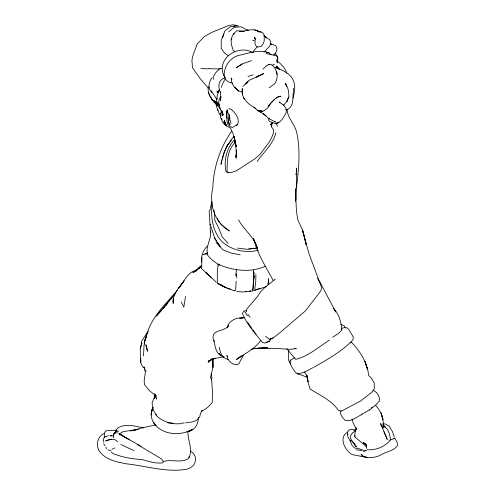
<?xml version="1.0" encoding="UTF-8"?>
<svg xmlns="http://www.w3.org/2000/svg" width="495" height="495" viewBox="0 0 495 495"><rect width="100%" height="100%" fill="white"/><g stroke="black" fill="none" stroke-linecap="round" stroke-linejoin="round"><path stroke-width="0.74" d="M141.768 342.744L140.258 348.666L140.413 359.277M229.142 114.555L228.696 122.828L229.965 124.975L228.696 122.828M265.295 266.279C250.953 272.813 233.85 270.79 219.594 264.905C214.873 262.474 210.746 259.201 207.504 254.987L207.269 252.128M220.591 91.754L220.467 100.658L220.912 96.896L220.393 99.136M288.331 350.361L288.622 360.329L290.868 364.029M255.915 274.447L255.723 281.822L254.789 289.037M144.503 367.742L144.095 367.043L144.509 368.249L144.503 367.742L142.603 366.814L141.205 363.856L140.728 362.346L140.828 358.658M201.583 262.01C201.081 256.515 202.789 250.946 206.495 246.832L207.857 246.405M236.165 281.234L235.614 290.169L234.333 290.825L225.2 287.372L217.293 283.276L217.367 268.575L217.955 266.793M295.676 200.951C296.882 189.956 296.146 179.029 296.623 168.022L296.239 171.759M228.306 120.656L228.232 122.401L229.426 118.676L228.987 116.752M140.728 362.346L140.828 360.063M143.42 356.016C144.224 348.35 143.247 339.564 147.665 332.863M144.509 344.105L144.651 341.395L145.778 337.831M210.616 231.153C211.489 238.868 205.84 245.829 207.263 253.446L203.055 254.746M187.97 431.164C187.314 440.123 193.854 450.246 188.335 458.679C180.786 463.413 171.264 458.877 163.325 461.557M202.003 257.617L201.601 268.667L216.309 282.224M274.762 53.435C277.633 54.945 278.431 59.084 276.891 61.813M295.583 200.815L295.787 197.92L295.459 200.982M216.68 101.933L216.507 106.19L217.522 109.68L219.563 114.227L220.77 115.075M292.83 98.072L293.56 88.215M220.764 115.651L220.937 113.343C220.566 115.477 219.898 118.194 221.933 119.741M366.257 444.788L365.236 443.699L366.628 446.787L354.649 436.763L354.94 432.989L356.159 427.829M162.781 461.383L162.836 460.659L161.543 458.976L137.307 444.461M268.129 284.637L268.649 278.753L268.135 284.26M154.632 393.927L154.236 398.357L154.675 397.046M253.712 279.483L254.059 275.591L253.118 289.012M189.065 457.603L189.183 456.353M295.936 174.747L296.084 173.256M268.835 64.536L270.685 64.183C277.349 68.069 279.217 77.591 274.626 83.853L269.181 87.813M216.47 98.474L216.723 100.021L217.256 95.325L219.384 89.799M296.443 187.865C298.615 169.791 300.694 151.346 296.882 133.341C295.336 124.523 287.199 118.169 287.149 109.148M271.563 126.726L272.071 122.915L271.019 125.13L272.281 122.741M236.548 269.008L235.781 275.56L236.517 273.729L236.808 277.868M255.129 41.221C254.504 43.436 255.457 46.27 257.753 47.068L261.286 46.252C263.396 44.049 264.825 40.955 264.095 37.88M210.412 226.834L210.103 228.857L210.641 232.427M185.526 296.387L183.831 307.147L181.3 301.944M226.951 118.039L226.679 113.256L227.032 110.979L226.821 114.029L227.292 109.717L226.679 113.256L226.958 120.786L227.774 124.251L229.692 126.318L232.328 127.506L237.507 124.592C240.217 118.819 235.174 112.637 230.905 109.117L228.77 108.69M235.583 157.268C237.421 150.393 234.983 143.408 234.098 136.577L236.263 146.539L233.12 133.737L230.453 127.939C227.737 126.609 224.699 125.186 224.26 121.739L225.8 125L223.752 121.782L225.547 124.177L224.749 123.626M198.384 417.273C198.402 424.295 194.622 430.966 187.005 431.795L192.512 429.431C180.353 436.324 160.955 435.185 153.394 422.068L156.018 425.774C151.297 421.059 149.651 413.523 152.924 407.54L152.014 411.252M208.426 86.582C206.768 93.704 212.132 100.343 216.822 105.076M222.96 114.085L222.657 115.496L222.459 111.907M210.313 207.782L212.027 201.663M216.723 100.021L217.076 98.524M151.656 412.737L151.111 414.965L151.823 410.064L152.924 407.54M212.052 202.795C210.579 216.278 212.287 231.326 222.001 241.628C231.957 250.575 245.644 253.316 258.501 250.253M277.831 57.822L277.064 60.811L277.435 62.952L277.299 58.998L277.076 60.86C281.129 64.152 285.318 67.951 286.741 73.155M210.295 378.452L212.93 367.333L212.924 359.432M275.331 279.075L264.949 287.335L260.791 291.58L257.406 296.573L247.104 308.682L246.337 310.65L243.936 310.934L242.426 313.298C246.603 324.25 255.16 333.147 262.325 342.305L264.559 343.066L269.849 341.086L270.332 339.254L272.924 338.073L278.369 333.995L305.409 310.872L320.723 291.023L321.639 287.638L308.96 253.588L302.525 230.064L297.804 219.86L296.462 211.582L295.391 188.744L295.478 200.933M140.258 348.666L141.254 344.966L141.341 345.56M243.416 354.995L238.912 363.695L237.012 364.772C231.846 364.871 227.186 360.354 226.97 355.175M222.83 37.156L224.761 31.136L230.571 26.6L237.086 25.944M221.927 160.714L220.943 164.247C222.422 157.255 224.34 150.146 228.115 144.014L224.291 152.237L222.317 159.303M290.157 361.121L289.798 362.396L291.932 367.265L295.991 372.989C302.228 374.913 307.692 369.914 313.112 367.618M144.837 341.216L145.833 337.782M115.316 432.482L117.154 428.565C124.833 422.761 135.197 426.275 143.723 427.958M113.466 436.318L113.85 434.09L114.859 433.125L117.643 432.791M221.364 87.436L222.274 84.428L224.965 79.157M275.882 132.66C273.221 144.206 263.612 152.058 257.196 161.525M231.023 39.817L232.136 36.438L234.017 33.314M227.186 327.579C228.876 320.135 236.919 317.406 243.757 317.679M223.827 33.592L221.215 40.528L221.215 48.306L224.588 53.126L228.245 55.638M286.976 101.234L288.672 97.014L286.747 101.685L286.976 101.234L283.678 105.089L283.889 104.835M213.407 76.744L215.566 72.889L219.86 68.434L222.051 68.199M341.098 410.763L340.152 413.071L342.305 417.211L344.947 420.175C351.06 422.569 356.833 416.462 362.192 414.445M231.914 38.406L231.115 40.343L231.32 44.377L233.12 50.075L234.649 51.598M354.649 436.763L355.156 435.625M233.603 34.582L234.172 33.307L236.69 30.789L239.425 30.832M317.369 278.19L320.296 282.744L335.709 311.949L333.791 308.632C339.174 314.467 341.21 322.14 341.785 329.831C339.638 333.092 335.851 335.103 332.665 337.281M236.443 154.793L235.373 157.057L235.979 156.179M228.158 326.471L228.709 325.295C225.268 332.213 211.773 328.742 213.128 338.549C215.752 345.262 214.483 353.875 223.264 356.74M253.353 51.808L254.183 50.051L257.289 46.901M277.064 60.39L277.714 59.202L277.67 57.921M221.896 111.01L220.207 114.135L220.256 115.149L220.956 115.991M154.799 396.39L152.045 403.029L153.196 409.736L156.086 415.126M146.668 336.829L146.013 338.128C149.564 318.57 165.064 304.858 177.365 290.361M144.651 341.395L145.363 340.034M202.034 410.528L200.438 413.436L199.751 416.722L197.121 419.89L193.836 421.505L190.123 422.439M113.516 434.344L114.605 432.42M202.065 410.435L201.496 411.432L206.081 408.561L209.162 405.968L212.213 402.485L212.497 392.176L211.52 378.26M390.004 440.228L390.561 439.251L389.293 433.385L387.245 429.085L386.112 428.206M270.115 104.099C268.42 107.99 264.794 110.985 260.692 112.006L257.289 110.218L253.873 107.174M210.746 208.544L209.162 211.204L210.152 226.277M234.333 290.825L234.661 290.287M212.176 77.585C208.544 82.022 207.64 88.32 211.934 92.726M219.452 90.047L217.596 92.769L218.208 90.82L217.868 92.584L216.773 91.686M213.568 358.411L212.794 359.506L212.93 367.333L212.726 359.345M231.27 140.289L226.258 147.145L232.594 137.95L234.314 136.416M271.743 123.119L270.573 124.691L272.838 122.593M350.38 343.004L352.91 339.607L353.343 337.114L349.012 329.763L347.379 327.987L346.123 327.69M231.58 131.41C219.966 147.801 213.432 168.046 212.794 188.106C208.871 204.002 214.681 222.614 229.371 230.948L222.806 225.708M113.559 434.827L114.859 433.125M235.001 142.665C227.156 150.245 227.056 161.574 227.087 171.685L228.35 172.972M163.282 462.144L162.719 462.844C155.665 463.883 148.562 461.272 141.793 459.484C131.72 458.97 121.832 457.244 112.532 453.296L111.103 451.855M260.803 340.393C254.647 349.049 244.808 353.702 236.35 359.642L241.356 355.967L238.293 358.176L239.32 357.303M234.395 139.906C226.815 147.999 223.666 160.207 225.869 171.022L227.607 172.557L231.258 172.526L236.455 170.769L255.086 158.697L259.918 154.49L269.546 141.675L272.009 136.75L273.463 132.784L273.494 129.628L271.365 126.714M163.907 307.463L175.255 293.547L156.234 316.163L161.556 310.489M352.267 433.038L350.46 435.885L350.72 438.224L351.32 440.049L356.381 446.929L353.455 442.45M119.883 435.055L120.774 433.997L120.984 432.649L123.41 431.621L138.458 429.314M162.57 309.338L164.606 307.036M165.621 305.885L167.149 304.159M268.049 106.227C271.941 102.675 275.245 96.742 280.999 96.197L278.103 96.859L276.111 98.004M220.999 96.63C216.463 101.469 219.508 108.702 222.639 113.417L221.197 110.274L223.09 115.137L222.806 113.788M269.602 118.373L268.581 119.444L268.884 120.755L269.707 121.64L275.746 123.465C281.284 122.816 283.592 116.894 286.141 112.755C287.737 107.155 282.732 104.711 279.186 101.908L280.052 102.966M242.872 86.371L246.491 83.191M270.697 103.183L274.49 99.347M200.803 266.044L195.921 270.982L200.271 266.731L197.072 269.812M217.955 266.242L219.464 264.732M264.027 52.099L268.896 47.019L270.573 44.556L270.753 43.145L269.769 39.699L263.786 35.999M350.25 342.552C339.595 352.712 326.49 360.038 313.793 367.29M262.938 69.083L266.483 65.773L268.538 64.517L269.478 64.554M209.218 361.251L208.073 362.266L212.268 359.203M371.498 407.874L372.432 407.039M228.665 31.921L234.005 27.287L241.331 26.829L247.717 30.418M201.774 265.951L192.883 272.714L196.206 270.796M199.2 268.414L200.945 266.916M148.457 331.557L147.362 332.461L142.077 340.411L141.341 342.633L141.966 343.734M369.412 410.12L376.157 404.663L379.554 400.789C379.981 396.34 376.949 391.588 372.747 390.097M247.519 82.189L245.334 83.933L249.072 80.407L263.668 73.514L259.015 75.995M248.1 81.706L245.464 83.779L247.364 82.684M352.477 433.014L355.373 430.897M257.171 77.016L259.442 75.376L256.317 77.362M329.429 340.133C318.588 347.007 308.292 356.381 295.633 359.376L286.735 348.598M347.756 432.129C338.079 437.048 345.046 450.728 352.174 454.633C362.055 456.013 371.355 460.183 380.964 454.843C386.15 451.712 393.11 451.075 397.139 446.267L397.504 444.776L396.928 441.682L394.967 438.558L394.094 438.545M369.381 409.854L363.782 413.226M242.092 64.004L236.146 67.834L242.699 63.75L251.491 60.675M106.258 436.206L104.167 437.543L103.276 439.374L103.795 442.122M290.98 359.884L294.587 357.792M224.711 77.925C219.514 79.212 217.986 84.824 219.347 89.434M114.908 432.197L117.21 430.922M393.952 438.749L394.503 438.459L390.221 439.956C385.271 446.855 375.686 450.351 367.37 449.776L363.596 451.347L363.082 450.06M226.784 112.495L227.471 112.136L229.148 115.088L229.983 118.577M106.654 436.355L108.368 435.47M272.071 65.427L274.379 64.263M212.237 359.079L208.469 360.96L215.498 358.213M111.839 449.367L114.84 447.87M361.455 414.321L363.2 413.498M236.121 125.216L237.507 124.592M277.639 122.983L278.883 122.488L275.746 123.465M341.618 328.34L344.996 327.504M266.768 342.268L269.849 341.086M269.49 339.384L272.924 338.073L269.49 339.384L265.654 336.34M104.705 433.323C97.831 435.47 95.832 444.405 98.876 450.388C104.705 459.676 116.362 461.872 126.305 463.815C146.421 465.956 166.796 472.88 187.091 469.155C190.594 468.078 194.09 465.863 195.123 462.138C196.521 457.813 194.554 453.222 190.507 451.205M277.231 56.609L277.559 56.504L275.461 55.533L265.951 53.497M266.626 286.562L254.121 290.571L252.487 289.6M247.995 76.49L253.1 74.825M111.412 439.189L105.596 440.971C109.358 439.3 114.648 437.803 117.575 441.769M217.095 265.004L219.65 264.225M254.752 289.983L260.215 288.387M224.142 356.765L211.817 358.931L214.725 358.207M116.418 430.204L115.032 430.582L116.436 430.26M244.555 317.289L239.753 318.52L243.744 317.778M251.052 349.433L254.721 348.536L267.77 347.614L258.607 347.985M353.863 430.433L355.936 429.945M136.985 429.654L132.542 430.613L141.434 428.008L155.517 424.939M216.705 103.208L217.218 103.108L216.488 102.081L216.705 103.208L214.415 100.714L217.218 103.108M116.214 430.167L106.487 430.712L105.472 431.287L104.47 433.057L104.247 435.396L104.878 437.382M233.937 26.142L235.125 25.913M196.868 270.418C187.197 271.204 184.159 282.626 178.305 288.641L183.985 280.851C179.301 287.527 172.019 294.568 173.231 303.491L173.089 298.887M364.363 451.032L365.582 450.815M273.32 54.865L274.44 54.673L276.662 51.208L276.99 48.634L275.82 45.924L272.881 44.432L270.313 43.832M209.206 68.502L207.139 68.861L200.896 68.378M253.545 248.286L247.488 249.332L237.501 248.106M205.635 254.108L206.867 253.898M116.888 431.343L118.757 431.04M257.282 248.02L248.75 249.01M249.474 291.035L250.866 290.825M256.571 248.15L254.993 248.385L257.066 248.15M182.104 423.145L184.288 422.953M185.749 422.823L189.399 422.501M130.204 430.823L132.982 430.681M204.843 253.564L207.263 253.446M294.896 348.647L296.301 348.61L289.971 349.315L276.278 348.492L254.04 348.319M181.554 423.553C172.501 424.716 163.752 422.235 156.909 416.159L155.962 414.092M209.435 68.756L220.17 68.923M113.256 435.848L110.057 435.724L111.474 435.909M236.579 291.604L243.348 291.945L252.611 291.035L253.855 276.136L253.508 270.548L253.23 271.52L254.504 273.747M267.925 283.975L268.921 284.025M167.737 422.835L173.114 423.213M285.652 109.723L286.921 109.841C289.934 108.485 292.031 105.584 292.446 102.323C293.102 95.981 295.923 89.447 294.209 83.067C292.248 74.108 282.781 70.271 275.121 67.227L279.78 69.609L276.55 66.039L279.52 69.492M245.297 291.32L246.683 291.462M230.348 289.006L228.585 288.82L218.153 283.53L224.538 287.088L221.042 284.792M356.202 449.788L361.765 450.475M259.077 31.909L257.815 31.692C261.329 30.826 264.936 33.549 264.342 37.292M355.008 430.31L351.846 429.146L348.635 430.223L347.341 432.519L347.379 434.418L348.065 434.53M260.97 32.231L256.503 30.374L259.473 31.921C253.44 27.392 245.891 31.402 239.252 31.519L244.184 31.272L240.384 31.204L241.789 31.451M240.193 254.869L231.406 253.149L223.226 250.012L216.024 242.401M107.842 449.924L110.707 450.487M266.459 52.284L269.057 52.835L271.099 54.623M239.939 30.925L241.944 31.358M365.347 443.897L363.881 443.545L365.854 444.467M362.656 450.073L357.675 448.21L355.422 448.309L353.424 446.954L352.007 445.364L350.287 440.872L348.084 437.357L347.379 434.418M238.571 26.043L233.176 24.75L228.61 25.567L211.885 32.324L204.614 36.333L197.115 44.055L192.555 56.69L191.912 60.452L192.518 67.803L200.401 78.934L208.333 88.091M254.579 29.904L256.602 30.405M252.549 40.2L255.358 40.899M383.656 423.664L385.778 424.209L389.138 426.127L392.467 431.628L394.385 437.24M266.588 52.161L269.057 52.835C258.755 48.98 248.168 53.441 238.002 55.564C229.296 58.311 223.913 67.011 224.142 75.945L226.042 80.06L228.622 81.997L232.217 83.092M296.889 373.775L301.771 375.117L307.346 377.394M231.914 79.819L231.239 77.969C231.196 84.224 235.577 90.579 241.789 92.02M340.814 324.442L344.062 325.623L345.461 328.154M362.866 456.18L367.179 457.751L362.866 456.18L361.047 454.305L363.182 456.291M209.917 224.538L210.963 224.971M226.097 124.981C223.084 124.152 221.587 121.182 221.717 118.212M228.009 359.463C222.36 358.269 219.638 352.558 219.576 347.286M253.298 52.872C237.433 42.972 213.475 60.675 225.466 78.266M133.885 450.642L120.836 444.454M260.692 112.006L258.217 110.583L266.001 115.836L263.866 114.085M141.112 446.379L118.88 433.738L129.455 439.783L119.351 433.756M219.829 107.663L218.054 106.505L216.556 102.892M270.332 43.64L271.47 44.383M364.945 443.489L363.212 442.357L366.121 444.863M274.96 121.634L275.523 122.005L268.81 118.583L263.284 113.603M264.355 36.383L266.638 37.917M247.413 29.756L248.577 30.572M255.321 108.089C247.859 104.068 240.644 97.725 242.253 88.438L242.63 90.795M266.551 37.7L264.002 35.547M219.873 91.55L220.832 92.287M341.358 329.472L341.785 329.831M220.287 223.573L222.206 225.231M146.279 371.312L144.453 369.716L144.113 366.95M383.712 425.861L385.654 427.569L382.715 423.968M383.891 426.034L385.611 427.569M234.506 87.231L238.683 91.198M206.13 272.417L211.415 277.763M254.838 38.616L255.804 39.606M235.373 87.788L238.262 90.802M351.326 342.008C358.64 349.829 365.192 358.986 367.507 369.61L364.982 361.486L367.748 369.462L368.651 375.396L371.51 378.341L374.177 382.994L374.319 388.451L372.853 391.347L360.725 400.925L341.544 411.06L338.493 410.534C331.57 400.096 319.974 395.592 310.037 388.86L308.119 382.567L306.974 375.773L306.739 375.167L308.076 381.596L306.974 375.773L304.301 371.955M228.034 243.299L222.193 236.913L218.642 227.923L214.836 220.337L214.675 214.96M213.809 101.32L211.823 99.105L210.913 97.026M215.294 102.985L216.779 104.649M154.991 394.515L156.333 396.056L149.601 390.815L144.416 384.578L144.187 380.451L145.252 373.156L145.159 369.746M219.502 222.106L218.147 220.541L217.41 218.456M216.711 104.779L211.823 99.105L212.454 99.891M349.977 440.5L350.8 441.46M252.035 328.773L247.531 322.096M227.743 118.355L228.319 119.103M382.852 425.298L383.124 427.952C384.071 419.649 381.478 411.357 375.6 405.374M252.945 330.004L256.132 334.323M351.32 440.049L355.577 445.902M216.525 98.889L211.087 90.641M247.952 314.288L250.062 317.301M275.746 123.286L277.726 126.374M214.849 238.157L216.494 240.737M217.317 242.03L220.207 246.547L215.059 239.203L210.975 226.586M213.889 340.529L214.477 341.482M244.821 311.621L247.42 315.872M238.559 219.86C244.072 230.286 254.752 237.266 257.678 249.164M290.157 359.902L290.893 361.158M273.172 280.436C265.852 266.885 257.344 253.787 253.564 238.528L257.19 247.642M216.488 102.081L217.119 103.356M243.571 97.8L244.208 99.124M103.764 443.681L104.723 445.692M366.628 446.775L365.242 443.619L366.888 448.377M276.099 71.614L277.256 74.281M383.922 431.652L387.276 439.467L380.643 423.547L381.571 426.61M255.111 38.325L254.628 37.181L255.092 39.272M208.383 92.225L210.078 96.265M154.545 394.001L156.587 399.131L155.263 395.022M216.538 100.912L217.045 102.366M217.305 103.653L217.961 105.577M352.013 418.925L353.108 422.947L356.672 429.617L356.524 428.144M381.026 412.582L382.963 419.748L381.738 415.187M219.217 105.509L219.972 108.386L219.304 105.757M217.769 109.562L218.072 110.719M218.969 104.445L218.635 103.127L219.075 104.915M213.339 77.597L213.791 79.398M211.062 373.954L211.91 377.369L211.353 379.993L211.346 378.483M230.15 119.969L230.998 123.521M113.275 436.454L113.553 437.673M227.075 355.88L227.23 356.598M246.337 310.65L246.609 311.918M105.961 446.997L106.326 448.755M222.342 111.919L222.75 114.054M214.032 210.189L214.57 214.787M236.189 150.072L236.721 158.301M285.51 84.725L285.429 83.191L286.679 86.248L285.312 83.667C288.498 87.411 288.758 92.522 288.931 97.206M253.496 273.463L253.551 274.966M242.364 90.498L242.501 94.489M262.133 111.053L257.289 110.218L262.133 111.053M220.795 355.682L219.149 353.609L220.795 355.682M225.961 125.074L225.095 124.016L226.753 126.058L225.961 125.074L224.254 120.26L225.961 125.074M146.836 348.202L145.852 344.737L147.516 351.283L146.836 348.202M304.332 236.876L302.525 230.064L306.257 244.932L304.332 236.876M235.373 142.857L234.098 136.577L235.354 142.851M235.849 145.839L235.478 143.6L235.855 145.846"/></g></svg>
